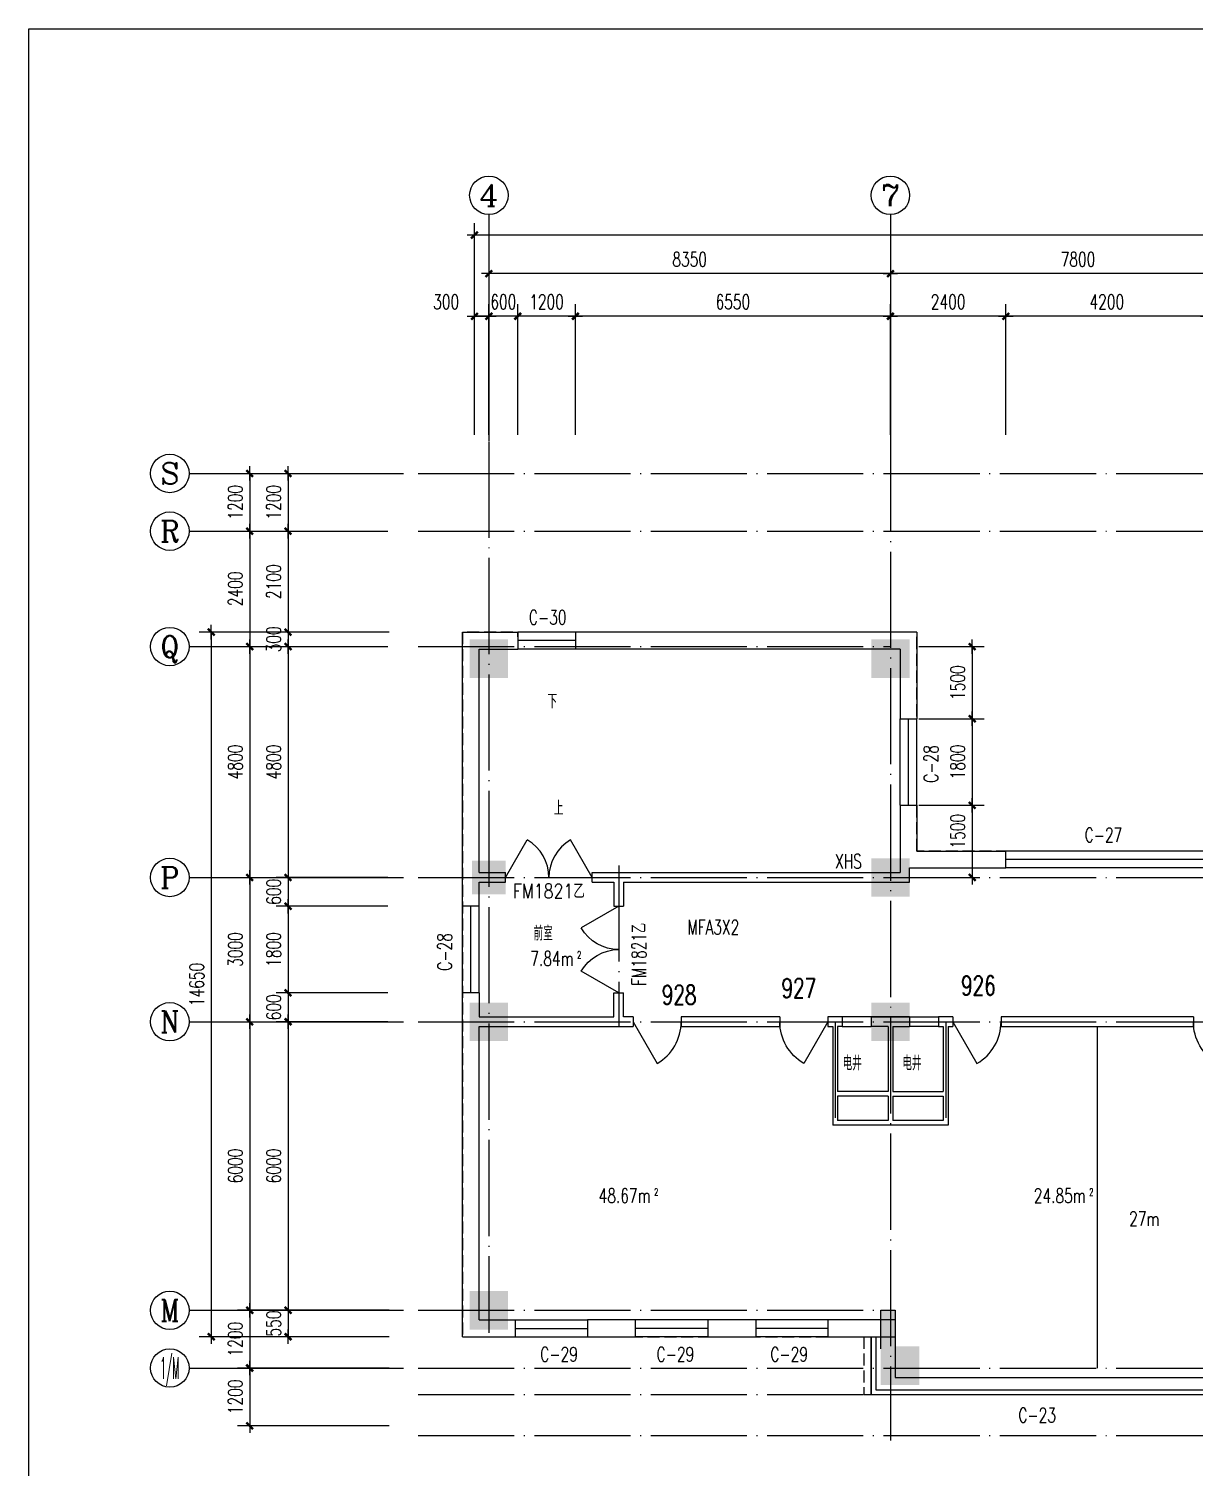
# Model space of a CAD drawing. Extents: x 816818 to 2098601, y 59070 to 390605.
# Drawn here: x 816818 to 841054, y 74339 to 104248 of the extents above; entities that cross this region are included whole.
import ezdxf
from ezdxf.enums import TextEntityAlignment as Align

# ---------------------------------------------------------------- set-up
doc = ezdxf.new("R2010")
doc.units = 0
doc.header["$LTSCALE"] = 1000
doc.header["$MEASUREMENT"] = 0
for name, pattern in [('CONTINOUS', [0]), ('DASH', [0.35, 0.25, -0.1]), ('DOTE', [2.42, 2, -0.2, 0.02, -0.2])]:
    doc.linetypes.add(name, pattern=pattern)
doc.layers.get('0').update_dxf_attribs({"linetype": 'CONTINUOUS'})
doc.layers.get('DEFPOINTS').update_dxf_attribs({"linetype": 'CONTINUOUS'})
for name, color, linetype in [('AXIS', 3, 'CONTINUOUS'), ('AXIS_TEXT', 7, 'CONTINUOUS'), ('COLUMN', 7, 'CONTINUOUS'), ('DOTE', 1, 'DOTE'), ('FILL', 21, 'CONTINUOUS'), ('MCB', 30, 'CONTINUOUS'), ('PUB_TEXT', 7, 'CONTINUOUS'), ('WALL', 255, 'CONTINUOUS'), ('WINDOW', 2, 'CONTINUOUS'), ('WINDOW_TEXT', 7, 'CONTINUOUS'), ('和面积', 6, 'DASH')]:
    doc.layers.add(name, color=color, linetype=linetype)
doc.styles.add('_HZTXT', font='romans.shx', dxfattribs={"width": 0.7, "bigfont": 'z.shx'})
doc.styles.add('COMPLEX', font='COMPLEX')
doc.styles.add('DIM_FONT', font='SIMPLEX.shx', dxfattribs={"width": 0.7})
doc.styles.add('HZ_SIMPLEX', font='SIMPLEX.shx', dxfattribs={"width": 0.8, "bigfont": 'hztxt.shx'})
doc.styles.add('SIMPLEX', font='SIMPLEX.SHX')
doc.styles.add('Z', font='romans', dxfattribs={"width": 0.8, "bigfont": 'z'})
doc.dimstyles.new('AXIS', dxfattribs={"dimtxt": 300, "dimasz": 1, "dimexe": 250, "dimexo": 300, "dimgap": 150, "dimtad": 1, "dimdec": 0, "dimzin": 0, "dimdsep": 46, "dimtxsty": 'DIM_FONT', "dimblk": '_DIMX', "dimcen": 2.5, "dimse1": 1, "dimse2": 1, "dimclrt": 7, "dimadec": 0, "dimazin": 0, "dimtfac": 1, "dimtdec": 0, "dimtix": 1, "dimtmove": 2, "dimatfit": 3, "dimldrblk": '_DIMX', "dimfxl": 1, "dimarcsym": 0})
doc.dimstyles.new('DIMA', dxfattribs={"dimtxt": 300, "dimasz": 1, "dimexe": 250, "dimexo": 300, "dimgap": 150, "dimtad": 1, "dimdec": 0, "dimzin": 0, "dimdsep": 46, "dimtxsty": 'DIM_FONT', "dimblk": '_DIMX', "dimcen": 2.5, "dimse1": 1, "dimclrt": 7, "dimadec": 0, "dimazin": 0, "dimtfac": 1, "dimtdec": 0, "dimtix": 1, "dimtmove": 2, "dimatfit": 3, "dimldrblk": '_DIMX', "dimfxl": 1, "dimarcsym": 0})
doc.dimstyles.new('DIMB', dxfattribs={"dimtxt": 300, "dimasz": 1, "dimexe": 250, "dimexo": 300, "dimgap": 150, "dimtad": 1, "dimdec": 0, "dimzin": 0, "dimdsep": 46, "dimtxsty": 'DIM_FONT', "dimblk": '_DIMX', "dimcen": 2.5, "dimse2": 1, "dimclrt": 7, "dimadec": 0, "dimazin": 0, "dimtfac": 1, "dimtdec": 0, "dimtix": 1, "dimtmove": 2, "dimatfit": 3, "dimldrblk": '_DIMX', "dimfxl": 1, "dimarcsym": 0})
doc.dimstyles.new('DIMN', dxfattribs={"dimtxt": 300, "dimasz": 1, "dimexe": 250, "dimexo": 300, "dimgap": 150, "dimtad": 1, "dimdec": 0, "dimzin": 0, "dimdsep": 46, "dimtxsty": 'DIM_FONT', "dimblk": '_DIMX', "dimcen": 2.5, "dimclrt": 7, "dimadec": 0, "dimazin": 0, "dimtfac": 1, "dimtdec": 0, "dimtix": 1, "dimtmove": 2, "dimatfit": 3, "dimldrblk": '_DIMX', "dimfxl": 1, "dimarcsym": 0})

# ---------------------------------------------------------------- blocks, each defined once
blk = doc.blocks.new('_WBLK')
for p, q in [((-0.5, 0.5), (0.5, 0.5)), ((-0.5, 0), (0.5, 0)), ((-0.5, -0.5), (0.5, -0.5))]:
    blk.add_line(p, q)
at = {"layer": 'WINDOW_TEXT', "style": 'SIMPLEX', "flags": 9}
blk.add_attdef('A', text='', height=1, dxfattribs=at).set_placement((0, 1.5), align=Align.MIDDLE)
blk = doc.blocks.new('_DBLK1')
for p, q in [((-0.5, 0), (-0.25, -0.433)), ((0.5, 0), (0.25, -0.433))]:
    blk.add_line(p, q)
for centre, start, end in [((-0.5, 0), 300, 0), ((0.5, 0), 180, 240)]:
    blk.add_arc(centre, 0.5, start, end)
at = {"layer": 'WINDOW_TEXT', "style": 'SIMPLEX', "flags": 9}
blk.add_attdef('A', text='', height=1, dxfattribs=at).set_placement((0, 1.5), align=Align.MIDDLE)
blk = doc.blocks.new('_DBLK')
blk.add_line((-0.5, 0), (0, -0.866))
blk.add_arc((-0.5, 0), 1, 300, 0)
at = {"layer": 'WINDOW_TEXT', "style": 'SIMPLEX', "flags": 9}
blk.add_attdef('A', text='', height=1, dxfattribs=at).set_placement((0, 1.5), align=Align.MIDDLE)
blk = doc.blocks.new('_AXISO')
blk.add_circle((0, 0), 0.5)
at = {"layer": 'AXIS_TEXT', "style": 'COMPLEX', "width": 1.041667}
blk.add_attdef('A', text='', height=0.56, dxfattribs=at).set_placement((-0.25, -0.28), (0.25, -0.28), align=Align.FIT)
blk = doc.blocks.new('_DIMX')
blk.add_line((-150, 0), (150, 0))
at = {"const_width": 50}
blk.add_lwpolyline([(-70, -70), (70, 70)], dxfattribs=at)
blk = doc.blocks.new('*D668')
at = {"layer": 'AXIS', "color": 0, "lineweight": -2}
blk.add_line((842535, 99156), (834737, 99156), dxfattribs=at)
at = {"layer": 'DEFPOINTS', "color": 0}
for p in [(834736, 99156), (834736, 95682), (842536, 95682)]:
    blk.add_point(p, dxfattribs=at)
at = {"layer": 'AXIS', "color": 0, "lineweight": -2, "rotation": 180}
blk.add_blockref('_DIMX', (834736, 99156), dxfattribs=at)
at = {"layer": 'AXIS', "color": 0, "lineweight": -2}
blk.add_blockref('_DIMX', (842536, 99156), dxfattribs=at)
at = {"layer": 'AXIS', "color": 7, "insert": (838636, 99456), "char_height": 300, "attachment_point": 5, "style": 'DIM_FONT'}
blk.add_mtext('7800', dxfattribs=at)
blk = doc.blocks.new('*D669')
at = {"layer": 'AXIS', "color": 0, "lineweight": -2}
blk.add_line((834735, 99156), (826387, 99156), dxfattribs=at)
at = {"layer": 'DEFPOINTS', "color": 0}
for p in [(826386, 99156), (826386, 95682), (834736, 95682)]:
    blk.add_point(p, dxfattribs=at)
at = {"layer": 'AXIS', "color": 0, "lineweight": -2, "rotation": 180}
blk.add_blockref('_DIMX', (826386, 99156), dxfattribs=at)
at = {"layer": 'AXIS', "color": 0, "lineweight": -2}
blk.add_blockref('_DIMX', (834736, 99156), dxfattribs=at)
at = {"layer": 'AXIS', "color": 7, "insert": (830561, 99456), "char_height": 300, "attachment_point": 5, "style": 'DIM_FONT'}
blk.add_mtext('8350', dxfattribs=at)
blk = doc.blocks.new('*D670')
at = {"layer": 'AXIS', "color": 0, "lineweight": -2}
for p, q in [((826086, 95982), (826086, 100206)), ((922586, 95982), (922586, 100206)), ((922585, 99956), (826087, 99956))]:
    blk.add_line(p, q, dxfattribs=at)
at = {"layer": 'DEFPOINTS', "color": 0}
for p in [(826086, 99956), (826086, 95682), (922586, 95682)]:
    blk.add_point(p, dxfattribs=at)
at = {"layer": 'AXIS', "color": 0, "lineweight": -2, "rotation": 180}
blk.add_blockref('_DIMX', (826086, 99956), dxfattribs=at)
at = {"layer": 'AXIS', "color": 0, "lineweight": -2}
blk.add_blockref('_DIMX', (922586, 99956), dxfattribs=at)
at = {"layer": 'AXIS', "color": 7, "insert": (874336, 100256), "char_height": 300, "attachment_point": 5, "style": 'DIM_FONT'}
blk.add_mtext('96500', dxfattribs=at)
blk = doc.blocks.new('*D683')
at = {"layer": 'AXIS', "color": 0, "lineweight": -2}
for p, q in [((837136, 95805), (837136, 98520)), ((841336, 95805), (841336, 98520)), ((841335, 98270), (837137, 98270))]:
    blk.add_line(p, q, dxfattribs=at)
at = {"layer": 'DEFPOINTS', "color": 0}
for p in [(837136, 98270), (837136, 95505), (841336, 95505)]:
    blk.add_point(p, dxfattribs=at)
at = {"layer": 'AXIS', "color": 0, "lineweight": -2, "rotation": 180}
blk.add_blockref('_DIMX', (837136, 98270), dxfattribs=at)
at = {"layer": 'AXIS', "color": 0, "lineweight": -2}
blk.add_blockref('_DIMX', (841336, 98270), dxfattribs=at)
at = {"layer": 'AXIS', "color": 7, "insert": (839236, 98570), "char_height": 300, "attachment_point": 5, "style": 'DIM_FONT'}
blk.add_mtext('4200', dxfattribs=at)
blk = doc.blocks.new('*D684')
at = {"layer": 'AXIS', "color": 0, "lineweight": -2}
for p, q in [((828186, 95805), (828186, 98520)), ((834736, 95805), (834736, 98520)), ((834735, 98270), (828187, 98270))]:
    blk.add_line(p, q, dxfattribs=at)
at = {"layer": 'DEFPOINTS', "color": 0}
for p in [(828186, 98270), (828186, 95505), (834736, 95505)]:
    blk.add_point(p, dxfattribs=at)
at = {"layer": 'AXIS', "color": 0, "lineweight": -2, "rotation": 180}
blk.add_blockref('_DIMX', (828186, 98270), dxfattribs=at)
at = {"layer": 'AXIS', "color": 0, "lineweight": -2}
blk.add_blockref('_DIMX', (834736, 98270), dxfattribs=at)
at = {"layer": 'AXIS', "color": 7, "insert": (831461, 98570), "char_height": 300, "attachment_point": 5, "style": 'DIM_FONT'}
blk.add_mtext('6550', dxfattribs=at)
blk = doc.blocks.new('*D685')
at = {"layer": 'AXIS', "color": 0, "lineweight": -2}
for p, q in [((826986, 95805), (826986, 98520)), ((828186, 95805), (828186, 98520)), ((828185, 98270), (826987, 98270))]:
    blk.add_line(p, q, dxfattribs=at)
at = {"layer": 'DEFPOINTS', "color": 0}
for p in [(826986, 98270), (826986, 95505), (828186, 95505)]:
    blk.add_point(p, dxfattribs=at)
at = {"layer": 'AXIS', "color": 0, "lineweight": -2, "rotation": 180}
blk.add_blockref('_DIMX', (826986, 98270), dxfattribs=at)
at = {"layer": 'AXIS', "color": 0, "lineweight": -2}
blk.add_blockref('_DIMX', (828186, 98270), dxfattribs=at)
at = {"layer": 'AXIS', "color": 7, "insert": (827586, 98570), "char_height": 300, "attachment_point": 5, "style": 'DIM_FONT'}
blk.add_mtext('1200', dxfattribs=at)
blk = doc.blocks.new('*D686')
at = {"layer": 'AXIS', "color": 0, "lineweight": -2}
for p, q in [((826086, 95805), (826086, 98520)), ((826386, 95805), (826386, 98520)), ((826085, 98270), (826084, 98270)), ((826386, 98270), (826086, 98270)), ((826387, 98270), (826388, 98270))]:
    blk.add_line(p, q, dxfattribs=at)
at = {"layer": 'DEFPOINTS', "color": 0}
for p in [(826086, 98270), (826086, 95505), (826386, 95505)]:
    blk.add_point(p, dxfattribs=at)
at = {"layer": 'AXIS', "color": 0, "lineweight": -2}
blk.add_blockref('_DIMX', (826086, 98270), dxfattribs=at)
at = {"layer": 'AXIS', "color": 0, "lineweight": -2, "rotation": 180}
blk.add_blockref('_DIMX', (826386, 98270), dxfattribs=at)
at = {"layer": 'AXIS', "color": 7, "insert": (825497, 98570), "char_height": 300, "attachment_point": 5, "style": 'DIM_FONT'}
blk.add_mtext('300', dxfattribs=at)
blk = doc.blocks.new('*D688')
at = {"layer": 'AXIS', "color": 0, "lineweight": -2}
for p, q in [((834736, 95805), (834736, 98520)), ((837136, 95805), (837136, 98520)), ((837135, 98270), (834737, 98270))]:
    blk.add_line(p, q, dxfattribs=at)
at = {"layer": 'DEFPOINTS', "color": 0}
for p in [(834736, 98270), (834736, 95505), (837136, 95505)]:
    blk.add_point(p, dxfattribs=at)
at = {"layer": 'AXIS', "color": 0, "lineweight": -2, "rotation": 180}
blk.add_blockref('_DIMX', (834736, 98270), dxfattribs=at)
at = {"layer": 'AXIS', "color": 0, "lineweight": -2}
blk.add_blockref('_DIMX', (837136, 98270), dxfattribs=at)
at = {"layer": 'AXIS', "color": 7, "insert": (835936, 98570), "char_height": 300, "attachment_point": 5, "style": 'DIM_FONT'}
blk.add_mtext('2400', dxfattribs=at)
blk = doc.blocks.new('*D712')
at = {"layer": 'AXIS', "color": 0, "lineweight": -2}
for p, q in [((826386, 95805), (826386, 98520)), ((826986, 95805), (826986, 98520)), ((826385, 98270), (826384, 98270)), ((826986, 98270), (826386, 98270)), ((826987, 98270), (826988, 98270))]:
    blk.add_line(p, q, dxfattribs=at)
at = {"layer": 'DEFPOINTS', "color": 0}
for p in [(826386, 98270), (826386, 95505), (826986, 95505)]:
    blk.add_point(p, dxfattribs=at)
at = {"layer": 'AXIS', "color": 0, "lineweight": -2}
blk.add_blockref('_DIMX', (826386, 98270), dxfattribs=at)
at = {"layer": 'AXIS', "color": 0, "lineweight": -2, "rotation": 180}
blk.add_blockref('_DIMX', (826986, 98270), dxfattribs=at)
at = {"layer": 'AXIS', "color": 7, "insert": (826686, 98570), "char_height": 300, "attachment_point": 5, "style": 'DIM_FONT'}
blk.add_mtext('600', dxfattribs=at)
blk = doc.blocks.new('*D729')
at = {"layer": 'AXIS', "color": 0, "lineweight": -2}
blk.add_line((821412, 95001), (821412, 93803), dxfattribs=at)
at = {"layer": 'DEFPOINTS', "color": 0}
for p in [(824612, 95002), (821412, 93802), (824612, 93802)]:
    blk.add_point(p, dxfattribs=at)
at = {"layer": 'AXIS', "color": 0, "lineweight": -2}
for p, rotation in [((821412, 95002), 90), ((821412, 93802), 270)]:
    blk.add_blockref('_DIMX', p, dxfattribs=dict(at, rotation=rotation))
at = {"layer": 'AXIS', "color": 7, "insert": (821112, 94402), "char_height": 300, "attachment_point": 5, "rotation": 90, "style": 'DIM_FONT'}
blk.add_mtext('1200', dxfattribs=at)
blk = doc.blocks.new('*D730')
at = {"layer": 'AXIS', "color": 0, "lineweight": -2}
blk.add_line((821412, 93801), (821412, 91403), dxfattribs=at)
at = {"layer": 'DEFPOINTS', "color": 0}
for p in [(824612, 93802), (821412, 91402), (824612, 91402)]:
    blk.add_point(p, dxfattribs=at)
at = {"layer": 'AXIS', "color": 0, "lineweight": -2}
for p, rotation in [((821412, 93802), 90), ((821412, 91402), 270)]:
    blk.add_blockref('_DIMX', p, dxfattribs=dict(at, rotation=rotation))
at = {"layer": 'AXIS', "color": 7, "insert": (821112, 92602), "char_height": 300, "attachment_point": 5, "rotation": 90, "style": 'DIM_FONT'}
blk.add_mtext('2400', dxfattribs=at)
blk = doc.blocks.new('*D731')
at = {"layer": 'AXIS', "color": 0, "lineweight": -2}
blk.add_line((821412, 91401), (821412, 86603), dxfattribs=at)
at = {"layer": 'DEFPOINTS', "color": 0}
for p in [(824612, 91402), (821412, 86602), (824612, 86602)]:
    blk.add_point(p, dxfattribs=at)
at = {"layer": 'AXIS', "color": 0, "lineweight": -2}
for p, rotation in [((821412, 91402), 90), ((821412, 86602), 270)]:
    blk.add_blockref('_DIMX', p, dxfattribs=dict(at, rotation=rotation))
at = {"layer": 'AXIS', "color": 7, "insert": (821112, 89002), "char_height": 300, "attachment_point": 5, "rotation": 90, "style": 'DIM_FONT'}
blk.add_mtext('4800', dxfattribs=at)
blk = doc.blocks.new('*D732')
at = {"layer": 'AXIS', "color": 0, "lineweight": -2}
blk.add_line((821412, 86601), (821412, 83603), dxfattribs=at)
at = {"layer": 'DEFPOINTS', "color": 0}
for p in [(824612, 86602), (821412, 83602), (824612, 83602)]:
    blk.add_point(p, dxfattribs=at)
at = {"layer": 'AXIS', "color": 0, "lineweight": -2}
for p, rotation in [((821412, 86602), 90), ((821412, 83602), 270)]:
    blk.add_blockref('_DIMX', p, dxfattribs=dict(at, rotation=rotation))
at = {"layer": 'AXIS', "color": 7, "insert": (821112, 85102), "char_height": 300, "attachment_point": 5, "rotation": 90, "style": 'DIM_FONT'}
blk.add_mtext('3000', dxfattribs=at)
blk = doc.blocks.new('*D733')
at = {"layer": 'AXIS', "color": 0, "lineweight": -2}
blk.add_line((821412, 83601), (821412, 77603), dxfattribs=at)
at = {"layer": 'DEFPOINTS', "color": 0}
for p in [(824612, 83602), (821412, 77602), (824612, 77602)]:
    blk.add_point(p, dxfattribs=at)
at = {"layer": 'AXIS', "color": 0, "lineweight": -2}
for p, rotation in [((821412, 83602), 90), ((821412, 77602), 270)]:
    blk.add_blockref('_DIMX', p, dxfattribs=dict(at, rotation=rotation))
at = {"layer": 'AXIS', "color": 7, "insert": (821112, 80602), "char_height": 300, "attachment_point": 5, "rotation": 90, "style": 'DIM_FONT'}
blk.add_mtext('6000', dxfattribs=at)
blk = doc.blocks.new('*D734')
at = {"layer": 'AXIS', "color": 0, "lineweight": -2}
for p, q in [((824312, 91702), (820362, 91702)), ((820612, 91701), (820612, 77053)), ((824312, 77052), (820362, 77052))]:
    blk.add_line(p, q, dxfattribs=at)
at = {"layer": 'DEFPOINTS', "color": 0}
for p in [(824612, 91702), (820612, 77052), (824612, 77052)]:
    blk.add_point(p, dxfattribs=at)
at = {"layer": 'AXIS', "color": 0, "lineweight": -2}
for p, rotation in [((820612, 91702), 90), ((820612, 77052), 270)]:
    blk.add_blockref('_DIMX', p, dxfattribs=dict(at, rotation=rotation))
at = {"layer": 'AXIS', "color": 7, "insert": (820312, 84377), "char_height": 300, "attachment_point": 5, "rotation": 90, "style": 'DIM_FONT'}
blk.add_mtext('14650', dxfattribs=at)
blk = doc.blocks.new('*D735')
at = {"layer": 'AXIS', "color": 0, "lineweight": -2}
blk.add_line((822210, 91401), (822210, 86603), dxfattribs=at)
at = {"layer": 'DEFPOINTS', "color": 0}
for p in [(824587, 91402), (822210, 86602), (824587, 86602)]:
    blk.add_point(p, dxfattribs=at)
at = {"layer": 'AXIS', "color": 0, "lineweight": -2}
for p, rotation in [((822210, 91402), 90), ((822210, 86602), 270)]:
    blk.add_blockref('_DIMX', p, dxfattribs=dict(at, rotation=rotation))
at = {"layer": 'AXIS', "color": 7, "insert": (821910, 89002), "char_height": 300, "attachment_point": 5, "rotation": 90, "style": 'DIM_FONT'}
blk.add_mtext('4800', dxfattribs=at)
blk = doc.blocks.new('*D736')
at = {"layer": 'AXIS', "color": 0, "lineweight": -2}
for p, q in [((824287, 86602), (821960, 86602)), ((822210, 86603), (822210, 86604)), ((822210, 86602), (822210, 86002)), ((824287, 86002), (821960, 86002)), ((822210, 86001), (822210, 86000))]:
    blk.add_line(p, q, dxfattribs=at)
at = {"layer": 'DEFPOINTS', "color": 0}
for p in [(824587, 86602), (822210, 86002), (824587, 86002)]:
    blk.add_point(p, dxfattribs=at)
at = {"layer": 'AXIS', "color": 0, "lineweight": -2}
for p, rotation in [((822210, 86602), 270), ((822210, 86002), 90)]:
    blk.add_blockref('_DIMX', p, dxfattribs=dict(at, rotation=rotation))
at = {"layer": 'AXIS', "color": 7, "insert": (821910, 86302), "char_height": 300, "attachment_point": 5, "rotation": 90, "style": 'DIM_FONT'}
blk.add_mtext('600', dxfattribs=at)
blk = doc.blocks.new('*D737')
at = {"layer": 'AXIS', "color": 0, "lineweight": -2}
for p, q in [((824287, 86002), (821960, 86002)), ((822210, 86001), (822210, 84203)), ((824287, 84202), (821960, 84202))]:
    blk.add_line(p, q, dxfattribs=at)
at = {"layer": 'DEFPOINTS', "color": 0}
for p in [(824587, 86002), (822210, 84202), (824587, 84202)]:
    blk.add_point(p, dxfattribs=at)
at = {"layer": 'AXIS', "color": 0, "lineweight": -2}
for p, rotation in [((822210, 86002), 90), ((822210, 84202), 270)]:
    blk.add_blockref('_DIMX', p, dxfattribs=dict(at, rotation=rotation))
at = {"layer": 'AXIS', "color": 7, "insert": (821910, 85102), "char_height": 300, "attachment_point": 5, "rotation": 90, "style": 'DIM_FONT'}
blk.add_mtext('1800', dxfattribs=at)
blk = doc.blocks.new('*D738')
at = {"layer": 'AXIS', "color": 0, "lineweight": -2}
blk.add_line((822210, 95001), (822210, 93803), dxfattribs=at)
at = {"layer": 'DEFPOINTS', "color": 0}
for p in [(824410, 95002), (822210, 93802), (824410, 93802)]:
    blk.add_point(p, dxfattribs=at)
at = {"layer": 'AXIS', "color": 0, "lineweight": -2}
for p, rotation in [((822210, 95002), 90), ((822210, 93802), 270)]:
    blk.add_blockref('_DIMX', p, dxfattribs=dict(at, rotation=rotation))
at = {"layer": 'AXIS', "color": 7, "insert": (821910, 94402), "char_height": 300, "attachment_point": 5, "rotation": 90, "style": 'DIM_FONT'}
blk.add_mtext('1200', dxfattribs=at)
blk = doc.blocks.new('*D739')
at = {"layer": 'AXIS', "color": 0, "lineweight": -2}
for p, q in [((822210, 93801), (822210, 91703)), ((824110, 91702), (821960, 91702))]:
    blk.add_line(p, q, dxfattribs=at)
at = {"layer": 'DEFPOINTS', "color": 0}
for p in [(824410, 93802), (822210, 91702), (824410, 91702)]:
    blk.add_point(p, dxfattribs=at)
at = {"layer": 'AXIS', "color": 0, "lineweight": -2}
for p, rotation in [((822210, 93802), 90), ((822210, 91702), 270)]:
    blk.add_blockref('_DIMX', p, dxfattribs=dict(at, rotation=rotation))
at = {"layer": 'AXIS', "color": 7, "insert": (821910, 92752), "char_height": 300, "attachment_point": 5, "rotation": 90, "style": 'DIM_FONT'}
blk.add_mtext('2100', dxfattribs=at)
blk = doc.blocks.new('*D740')
at = {"layer": 'AXIS', "color": 0, "lineweight": -2}
for p, q in [((822210, 83601), (822210, 77603)), ((824287, 77602), (821960, 77602))]:
    blk.add_line(p, q, dxfattribs=at)
at = {"layer": 'DEFPOINTS', "color": 0}
for p in [(824587, 83602), (822210, 77602), (824587, 77602)]:
    blk.add_point(p, dxfattribs=at)
at = {"layer": 'AXIS', "color": 0, "lineweight": -2}
for p, rotation in [((822210, 83602), 90), ((822210, 77602), 270)]:
    blk.add_blockref('_DIMX', p, dxfattribs=dict(at, rotation=rotation))
at = {"layer": 'AXIS', "color": 7, "insert": (821910, 80602), "char_height": 300, "attachment_point": 5, "rotation": 90, "style": 'DIM_FONT'}
blk.add_mtext('6000', dxfattribs=at)
blk = doc.blocks.new('*D741')
at = {"layer": 'AXIS', "color": 0, "lineweight": -2}
for p, q in [((824287, 77602), (821960, 77602)), ((822210, 77603), (822210, 77604)), ((822210, 77602), (822210, 77052)), ((824287, 77052), (821960, 77052)), ((822210, 77051), (822210, 77050))]:
    blk.add_line(p, q, dxfattribs=at)
at = {"layer": 'DEFPOINTS', "color": 0}
for p in [(824587, 77602), (822210, 77052), (824587, 77052)]:
    blk.add_point(p, dxfattribs=at)
at = {"layer": 'AXIS', "color": 0, "lineweight": -2}
for p, rotation in [((822210, 77602), 270), ((822210, 77052), 90)]:
    blk.add_blockref('_DIMX', p, dxfattribs=dict(at, rotation=rotation))
at = {"layer": 'AXIS', "color": 7, "insert": (821910, 77327), "char_height": 300, "attachment_point": 5, "rotation": 90, "style": 'DIM_FONT'}
blk.add_mtext('550', dxfattribs=at)
blk = doc.blocks.new('*D742')
at = {"layer": 'AXIS', "color": 0, "lineweight": -2}
for p, q in [((824287, 84202), (821960, 84202)), ((822210, 84203), (822210, 84204)), ((822210, 84202), (822210, 83602)), ((824287, 83602), (821960, 83602)), ((822210, 83601), (822210, 83600))]:
    blk.add_line(p, q, dxfattribs=at)
at = {"layer": 'DEFPOINTS', "color": 0}
for p in [(824587, 84202), (822210, 83602), (824587, 83602)]:
    blk.add_point(p, dxfattribs=at)
at = {"layer": 'AXIS', "color": 0, "lineweight": -2}
for p, rotation in [((822210, 84202), 270), ((822210, 83602), 90)]:
    blk.add_blockref('_DIMX', p, dxfattribs=dict(at, rotation=rotation))
at = {"layer": 'AXIS', "color": 7, "insert": (821910, 83902), "char_height": 300, "attachment_point": 5, "rotation": 90, "style": 'DIM_FONT'}
blk.add_mtext('600', dxfattribs=at)
blk = doc.blocks.new('*D743')
at = {"layer": 'AXIS', "color": 0, "lineweight": -2}
for p, q in [((824110, 91702), (821960, 91702)), ((822210, 91703), (822210, 91704)), ((822210, 91702), (822210, 91402)), ((822210, 91401), (822210, 91400))]:
    blk.add_line(p, q, dxfattribs=at)
at = {"layer": 'DEFPOINTS', "color": 0}
for p in [(824410, 91702), (822210, 91402), (824410, 91402)]:
    blk.add_point(p, dxfattribs=at)
at = {"layer": 'AXIS', "color": 0, "lineweight": -2}
for p, rotation in [((822210, 91702), 270), ((822210, 91402), 90)]:
    blk.add_blockref('_DIMX', p, dxfattribs=dict(at, rotation=rotation))
at = {"layer": 'AXIS', "color": 7, "insert": (821910, 91552), "char_height": 300, "attachment_point": 5, "rotation": 90, "style": 'DIM_FONT'}
blk.add_mtext('300', dxfattribs=at)
blk = doc.blocks.new('*D744')
at = {"layer": 'AXIS', "color": 0, "lineweight": -2}
for p, q in [((824312, 77602), (821162, 77602)), ((821412, 77601), (821412, 76403)), ((824312, 76402), (821162, 76402))]:
    blk.add_line(p, q, dxfattribs=at)
at = {"layer": 'DEFPOINTS', "color": 0}
for p in [(824612, 77602), (821412, 76402), (824612, 76402)]:
    blk.add_point(p, dxfattribs=at)
at = {"layer": 'AXIS', "color": 0, "lineweight": -2}
for p, rotation in [((821412, 77602), 90), ((821412, 76402), 270)]:
    blk.add_blockref('_DIMX', p, dxfattribs=dict(at, rotation=rotation))
at = {"layer": 'AXIS', "color": 7, "insert": (821112, 77002), "char_height": 300, "attachment_point": 5, "rotation": 90, "style": 'DIM_FONT'}
blk.add_mtext('1200', dxfattribs=at)
blk = doc.blocks.new('*D745')
at = {"layer": 'AXIS', "color": 0, "lineweight": -2}
for p, q in [((824312, 76402), (821162, 76402)), ((821412, 76401), (821412, 75203)), ((824312, 75202), (821162, 75202))]:
    blk.add_line(p, q, dxfattribs=at)
at = {"layer": 'DEFPOINTS', "color": 0}
for p in [(824612, 76402), (821412, 75202), (824612, 75202)]:
    blk.add_point(p, dxfattribs=at)
at = {"layer": 'AXIS', "color": 0, "lineweight": -2}
for p, rotation in [((821412, 76402), 90), ((821412, 75202), 270)]:
    blk.add_blockref('_DIMX', p, dxfattribs=dict(at, rotation=rotation))
at = {"layer": 'AXIS', "color": 7, "insert": (821112, 75802), "char_height": 300, "attachment_point": 5, "rotation": 90, "style": 'DIM_FONT'}
blk.add_mtext('1200', dxfattribs=at)
blk = doc.blocks.new('_FZH')
blk.add_solid([(-0.5, -0.5), (0.5, -0.5), (-0.5, 0.5), (0.5, 0.5)])
blk = doc.blocks.new('*D993')
at = {"layer": 'AXIS', "color": 0, "lineweight": -2}
for p, q in [((835328, 91402), (836687, 91402)), ((836437, 91401), (836437, 89903)), ((835328, 89902), (836687, 89902))]:
    blk.add_line(p, q, dxfattribs=at)
at = {"layer": 'DEFPOINTS', "color": 0}
for p in [(835028, 91402), (835028, 89902), (836437, 89902)]:
    blk.add_point(p, dxfattribs=at)
at = {"layer": 'AXIS', "color": 0, "lineweight": -2}
for p, rotation in [((836437, 91402), 90), ((836437, 89902), 270)]:
    blk.add_blockref('_DIMX', p, dxfattribs=dict(at, rotation=rotation))
at = {"layer": 'AXIS', "color": 7, "insert": (836137, 90652), "char_height": 300, "attachment_point": 5, "rotation": 90, "style": 'DIM_FONT'}
blk.add_mtext('1500', dxfattribs=at)
blk = doc.blocks.new('*D994')
at = {"layer": 'AXIS', "color": 0, "lineweight": -2}
for p, q in [((835328, 89902), (836687, 89902)), ((836437, 89901), (836437, 88103)), ((835328, 88102), (836687, 88102))]:
    blk.add_line(p, q, dxfattribs=at)
at = {"layer": 'DEFPOINTS', "color": 0}
for p in [(835028, 89902), (835028, 88102), (836437, 88102)]:
    blk.add_point(p, dxfattribs=at)
at = {"layer": 'AXIS', "color": 0, "lineweight": -2}
for p, rotation in [((836437, 89902), 90), ((836437, 88102), 270)]:
    blk.add_blockref('_DIMX', p, dxfattribs=dict(at, rotation=rotation))
at = {"layer": 'AXIS', "color": 7, "insert": (836137, 89002), "char_height": 300, "attachment_point": 5, "rotation": 90, "style": 'DIM_FONT'}
blk.add_mtext('1800', dxfattribs=at)
blk = doc.blocks.new('*D995')
at = {"layer": 'AXIS', "color": 0, "lineweight": -2}
for p, q in [((835328, 88102), (836687, 88102)), ((836437, 88101), (836437, 86603))]:
    blk.add_line(p, q, dxfattribs=at)
at = {"layer": 'DEFPOINTS', "color": 0}
for p in [(835028, 88102), (835028, 86602), (836437, 86602)]:
    blk.add_point(p, dxfattribs=at)
at = {"layer": 'AXIS', "color": 0, "lineweight": -2}
for p, rotation in [((836437, 88102), 90), ((836437, 86602), 270)]:
    blk.add_blockref('_DIMX', p, dxfattribs=dict(at, rotation=rotation))
at = {"layer": 'AXIS', "color": 7, "insert": (836137, 87562), "char_height": 300, "attachment_point": 5, "rotation": 90, "style": 'DIM_FONT'}
blk.add_mtext('1500', dxfattribs=at)

msp = doc.modelspace()

# ---------------------------------------------------------------- linework, layer by layer
at = {"layer": 'AXIS'}
for p, q in [((826385.9, 100385.3), (826385.9, 95681.8)), ((826386.2, 100385.3), (826386.2, 95681.8)), ((834736.2, 100385.3), (834736.2, 95681.8)), ((820151.5, 95001.7), (824612.4, 95001.7)), ((820151.5, 93801.7), (824286.5, 93801.7)), ((820151.5, 91401.7), (824286.5, 91401.7)), ((820151.5, 86601.7), (824612.4, 86601.7)), ((820151.5, 83601.7), (824612.4, 83601.7)), ((820151.5, 77601.7), (824612.4, 77601.7)), ((820151.5, 76401.7), (824612.4, 76401.7))]:
    msp.add_line(p, q, dxfattribs=at)
at = {"layer": 'DOTE'}
for p, q in [((834736.1, 98214.9), (834736.1, 74897.2)), ((826385.3, 95664.9), (826385.3, 77134.8)), ((824912.9, 95001.7), (925532.9, 95001.7)), ((824912.9, 93801.7), (874336.1, 93801.7)), ((824912.9, 91401.7), (834736.1, 91401.7)), ((829086.1, 86851.7), (829086.1, 83501.7)), ((824912.9, 86601.7), (874336.1, 86601.7)), ((824912.9, 83601.7), (874336.1, 83601.7)), ((833586.1, 83601.7), (833586.1, 81501.7)), ((835886.1, 83601.7), (835886.1, 81501.7)), ((824912.9, 77601.7), (834736.1, 77601.7)), ((824912.9, 76401.7), (874849.3, 76401.7)), ((824912.9, 75851.7), (874849.3, 75851.7)), ((824912.9, 75001.7), (850936.2, 75001.7))]:
    msp.add_line(p, q, dxfattribs=at)
at = {"layer": 'FILL'}
msp.add_solid([(834536.1, 76801.7), (834836.1, 76801.7), (834535.9, 77601.7), (834835.9, 77601.7)], dxfattribs=at)
at = {"layer": 'MCB'}
msp.add_line((839036.1, 83501.7), (839036.1, 76401.7), dxfattribs=at)
msp.add_lwpolyline([(816818, 104247.6), (933587.8, 104247.6), (933587.8, 59069.6), (816818, 59069.6)], close=True, dxfattribs=at)
at = {"layer": 'WALL'}
for p, q in [((825836.1, 86001.7), (825836.1, 91701.7)), ((825836.1, 91701.7), (826986.4, 91701.7)), ((826985.9, 91601.7), (826985.9, 91701.7)), ((826986.4, 91701.7), (826986.4, 91351.7)), ((828186.4, 91701.7), (828186.4, 91351.7)), ((835286.1, 91701.7), (828186.4, 91701.7)), ((835286.1, 91701.7), (835286.1, 89901.7)), ((826186.1, 86701.7), (826186.1, 91351.7)), ((826186.1, 91351.7), (826986.4, 91351.7)), ((834936.1, 91351.7), (828186.4, 91351.7)), ((834936.1, 91351.7), (834936.1, 89901.7)), ((834936.1, 89901.7), (835286.1, 89901.7)), ((834936.1, 88101.7), (834936.1, 86701.7)), ((834936.1, 88101.7), (835286.1, 88101.7)), ((835286.1, 88101.7), (835286.1, 87151.7)), ((835286.1, 87151.7), (837136.2, 87151.7)), ((837136.2, 86801.7), (837136.2, 87151.7)), ((835136.1, 86801.7), (837136.2, 86801.7)), ((835136.1, 86501.7), (835136.1, 86801.7)), ((826186.1, 86701.7), (826735.1, 86701.7)), ((826186.1, 86001.7), (826186.1, 86501.7)), ((826186.1, 86501.7), (826735.1, 86501.7)), ((826735.1, 86501.7), (826735.1, 86701.7)), ((828535.1, 86701.7), (834936.1, 86701.7)), ((828535.1, 86501.7), (828535.1, 86701.7)), ((828535.1, 86501.7), (828986.1, 86501.7)), ((828986.1, 86501.7), (828986.1, 86001.7)), ((829186.1, 86501.7), (835136.1, 86501.7)), ((829186.1, 86501.7), (829186.1, 86001.7)), ((826186.1, 86001.7), (825836.1, 86001.7)), ((828986.1, 86001.7), (829186.1, 86001.7)), ((826186.1, 84201.7), (825836.1, 84201.7)), ((825836.1, 77051.7), (825836.1, 84201.7)), ((826186.1, 84201.7), (826186.1, 83701.7)), ((828986.1, 84201.7), (829186.1, 84201.7)), ((828986.1, 83701.7), (828986.1, 84201.7)), ((829186.1, 83701.7), (829186.1, 84201.7)), ((826186.1, 83701.7), (828986.1, 83701.7)), ((826186.1, 77401.7), (826186.1, 83501.7)), ((826186.1, 83501.7), (829386.1, 83501.7)), ((829386.1, 83701.7), (829186.1, 83701.7)), ((829386.1, 83701.7), (829386.1, 83501.7)), ((832436.1, 83701.7), (830386.1, 83701.7)), ((830386.1, 83701.7), (830386.1, 83501.7)), ((830386.1, 83501.7), (832436.1, 83501.7)), ((832436.1, 83701.7), (832436.1, 83501.7)), ((833436.1, 83701.7), (833436.1, 83501.7)), ((833736.1, 83701.7), (833436.1, 83701.7)), ((833436.1, 83501.7), (833536.1, 83501.7)), ((833736.1, 83501.7), (833636.1, 83501.7)), ((834336.1, 83701.7), (835136.1, 83701.7)), ((835136.1, 83701.7), (834336.1, 83701.7)), ((834686.1, 83501.7), (834336.1, 83501.7)), ((834686.1, 83501.7), (834686.1, 82151.7)), ((834786.1, 83501.7), (835136.1, 83501.7)), ((834786.1, 83501.7), (834786.1, 82151.7)), ((836036.1, 83701.7), (835736.1, 83701.7)), ((835736.1, 83501.7), (835836.1, 83501.7)), ((835936.1, 83501.7), (836036.1, 83501.7)), ((836036.1, 83701.7), (836036.1, 83501.7)), ((841036.1, 83701.7), (837036.1, 83701.7)), ((837036.1, 83701.7), (837036.1, 83501.7)), ((837036.1, 83501.7), (841036.1, 83501.7)), ((841036.1, 83701.7), (841036.1, 83501.7)), ((834686.1, 82151.7), (833636.1, 82151.7)), ((834686.1, 82051.7), (833636.1, 82051.7)), ((834686.1, 82051.7), (834686.1, 81551.7)), ((834786.1, 82151.7), (835836.1, 82151.7)), ((834786.1, 82051.7), (835836.1, 82051.7)), ((834786.1, 82051.7), (834786.1, 81551.7)), ((835936.1, 81451.7), (833536.1, 81451.7)), ((834686.1, 81551.7), (833636.1, 81551.7)), ((835836.1, 81551.7), (834786.1, 81551.7)), ((834536.1, 76801.7), (834535.9, 77601.7)), ((834535.9, 77601.7), (834835.9, 77601.7)), ((834835.9, 77601.7), (834835.9, 76801.7)), ((826186.1, 77401.7), (826936.1, 77401.7)), ((826936.1, 77401.7), (826936.1, 77051.7)), ((828436.1, 77401.7), (828436.1, 77051.7)), ((829436.1, 77401.7), (828436.1, 77401.7)), ((829436.1, 77051.7), (829436.1, 77401.7)), ((830936.1, 77401.7), (830936.1, 77051.7)), ((831936.1, 77401.7), (830936.1, 77401.7)), ((831936.1, 77401.7), (831936.1, 77051.7)), ((833436.1, 77401.7), (833436.1, 77051.7)), ((834836.1, 77401.7), (833436.1, 77401.7)), ((825836.1, 77051.7), (826936.1, 77051.7)), ((828436.1, 77051.7), (829436.1, 77051.7)), ((830936.1, 77051.7), (831936.1, 77051.7)), ((833436.1, 77051.7), (834836.1, 77051.7))]:
    msp.add_line(p, q, dxfattribs=at)
at = {"layer": 'WALL', "linetype": 'CONTINOUS'}
for p, q in [((833536.1, 83501.7), (833536.1, 81451.7)), ((833636.1, 83501.7), (833636.1, 82151.7)), ((833736.1, 83701.7), (833736.1, 83501.7)), ((834336.1, 83701.7), (834336.1, 83501.7)), ((835136.1, 83701.7), (835136.1, 83501.7)), ((835736.1, 83701.7), (835736.1, 83501.7)), ((835836.1, 83501.7), (835836.1, 82151.7)), ((835936.1, 83501.7), (835936.1, 81451.7)), ((833636.1, 82051.7), (833636.1, 81551.7)), ((835836.1, 82051.7), (835836.1, 81551.7))]:
    msp.add_line(p, q, dxfattribs=at)
at = {"layer": 'WINDOW', "linetype": 'CONTINOUS'}
for p, q in [((834336.1, 83701.7), (833736.1, 83701.7)), ((833736.1, 83501.7), (834336.1, 83501.7)), ((835136.1, 83701.7), (835736.1, 83701.7)), ((835736.1, 83501.7), (835136.1, 83501.7))]:
    msp.add_line(p, q, dxfattribs=at)
at = {"layer": 'WINDOW'}
for p, q in [((834836.1, 77401.7), (834836.1, 76201.7)), ((834335.9, 77051.7), (834335.9, 75851.7)), ((834335.9, 75851.7), (834335.9, 77051.7)), ((834435.9, 77051.7), (834435.9, 75951.7)), ((834836.1, 76201.7), (841936.2, 76201.7)), ((834335.9, 75851.7), (841936.1, 75851.7)), ((834435.9, 75951.7), (841936.1, 75951.7))]:
    msp.add_line(p, q, dxfattribs=at)
at = {"layer": '和面积'}
msp.add_lwpolyline([(894036.1, 94101.7), (854636.1, 94101.7), (854636.1, 95301.7), (849785.9, 95301.7), (849785.9, 87151.7), (835286.1, 87151.7), (835286.1, 91701.7), (825836.1, 91701.7), (825836.1, 77051.7), (834186.1, 77051.7), (834186.1, 75851.7), (841936.1, 75851.7), (841935.9, 74601.7), (845536.1, 74601.7), (845536.1, 74351.7), (847336.1, 74351.7), (847336.1, 74601.7), (850936.2, 74601.7), (850936.1, 75851.7), (871036.1, 75851.7), (871036.1, 74451.7), (877636.1, 74451.7), (877636.1, 75851.7), (897736.1, 75851.7)], dxfattribs=at)

# ---------------------------------------------------------------- block references
at = {"layer": 'AXIS'}
ref = msp.add_blockref('_AXISO', (826385.9, 100785.3), dxfattribs=dict(at, xscale=800, yscale=800, zscale=800))
ref.add_attrib('A', '4', dxfattribs={"layer": 'AXIS_TEXT', "height": 448, "style": 'COMPLEX', "width": 1.171875}).set_placement((826185.9, 100561.3), (826585.9, 100561.3), align=Align.FIT)
ref = msp.add_blockref('_AXISO', (834736.2, 100785.3), dxfattribs=dict(at, xscale=800, yscale=800, zscale=800))
ref.add_attrib('A', '7', dxfattribs={"layer": 'AXIS_TEXT', "height": 448, "style": 'COMPLEX', "width": 1.339286}).set_placement((834536.2, 100561.3), (834936.2, 100561.3), align=Align.FIT)
ref = msp.add_blockref('_AXISO', (819751.5, 95001.7), dxfattribs=dict(at, xscale=800, yscale=800, zscale=800))
ref.add_attrib('A', 'S', dxfattribs={"layer": 'AXIS_TEXT', "height": 448, "style": 'COMPLEX', "width": 1.339286}).set_placement((819551.5, 94777.7), (819951.5, 94777.7), align=Align.FIT)
at = {"layer": 'AXIS', "xscale": 800, "yscale": 800, "zscale": 800}
msp.add_blockref('_AXISO', (819751.5, 93801.7), dxfattribs=at).add_auto_attribs({'A': 'R'})
at = {"layer": 'AXIS'}
ref = msp.add_blockref('_AXISO', (819751.5, 91401.7), dxfattribs=dict(at, xscale=800, yscale=800, zscale=800))
ref.add_attrib('A', 'Q', dxfattribs={"layer": 'AXIS_TEXT', "height": 448, "style": 'COMPLEX', "width": 1.171875}).set_placement((819551.5, 91177.7), (819951.5, 91177.7), align=Align.FIT)
ref = msp.add_blockref('_AXISO', (819751.5, 86601.7), dxfattribs=dict(at, xscale=800, yscale=800, zscale=800))
ref.add_attrib('A', 'P', dxfattribs={"layer": 'AXIS_TEXT', "height": 448, "style": 'COMPLEX', "width": 1.102941}).set_placement((819551.5, 86377.7), (819951.5, 86377.7), align=Align.FIT)
ref = msp.add_blockref('_AXISO', (819751.5, 83601.7), dxfattribs=dict(at, xscale=800, yscale=800, zscale=800))
ref.add_attrib('A', 'N', dxfattribs={"layer": 'AXIS_TEXT', "height": 448, "style": 'COMPLEX', "width": 0.986842}).set_placement((819551.5, 83377.7), (819951.5, 83377.7), align=Align.FIT)
ref = msp.add_blockref('_AXISO', (819751.5, 77601.7), dxfattribs=dict(at, xscale=800, yscale=800, zscale=800))
ref.add_attrib('A', 'M', dxfattribs={"layer": 'AXIS_TEXT', "height": 448, "style": 'COMPLEX', "width": 0.892857}).set_placement((819551.5, 77377.7), (819951.5, 77377.7), align=Align.FIT)
ref = msp.add_blockref('_AXISO', (819751.5, 76401.7), dxfattribs=dict(at, xscale=800, yscale=800, zscale=800))
ref.add_attrib('A', '1/M', dxfattribs={"layer": 'AXIS_TEXT', "height": 448, "style": 'COMPLEX', "width": 0.323276}).set_placement((819551.5, 76177.7), (819951.5, 76177.7), align=Align.FIT)
at = {"layer": 'COLUMN'}
for p, xscale, yscale, zscale in [((826386.1, 91151.7), 800, 800, 600), ((834736.1, 91151.7), 800, 800, 600), ((826386.1, 86601.7), 700, 700, 600), ((834736.1, 86601.7), 800, 800, 800), ((826386.1, 83601.7), 800, 800, 600), ((834736.1, 83601.7), 800, 800, 600), ((826386.1, 77601.7), 800, 800, 600), ((834936.1, 76451.7), 800, 800, 600)]:
    msp.add_blockref('_FZH', p, dxfattribs=dict(at, xscale=xscale, yscale=yscale, zscale=zscale))
at = {"layer": 'WINDOW'}
for name, p, xscale, yscale, zscale in [('_WBLK', (827586.4, 91526.7), -1200, 350, 1200), ('_DBLK', (829886.1, 83601.7), 1000, 1000, 1000), ('_DBLK', (832936.1, 83601.7), -1000, 1000, 1000), ('_DBLK', (836536.1, 83601.7), 1000, 1000, 1000), ('_DBLK', (841536.1, 83601.7), -1000, 1000, 1000), ('_WBLK', (827686.1, 77226.7), 1500, 349.9999999997744, 1500)]:
    msp.add_blockref(name, p, dxfattribs=dict(at, xscale=xscale, yscale=yscale, zscale=zscale))
for p, xscale, yscale, zscale, rotation in [((835111.1, 89001.7), 1800, 350, 1800, 90), ((839236.2, 86976.7), 4200, 350, 4200, 180), ((826011.1, 85101.7), 1800, 350, 1800, 90), ((830186.1, 77226.7), 1500, 349.9999999997672, 1500, 180), ((832686.1, 77226.7), 1500, 349.9999999997672, 1500, 180)]:
    msp.add_blockref('_WBLK', p, dxfattribs=dict(at, xscale=xscale, yscale=yscale, zscale=zscale, rotation=rotation))
ref = msp.add_blockref('_DBLK1', (827635.1, 86601.7), dxfattribs=dict(at, xscale=1800, yscale=1800, zscale=1800, rotation=180))
ref.add_attrib('A', 'FM1821乙', dxfattribs={"layer": 'WINDOW_TEXT', "height": 300, "style": 'HZ_SIMPLEX', "width": 0.8, "flags": 8}).set_placement((827635.1, 86320.4), align=Align.MIDDLE)
ref = msp.add_blockref('_DBLK1', (829086.1, 85101.7), dxfattribs=dict(at, xscale=1800, yscale=-1800, zscale=1800, rotation=90))
ref.add_attrib('A', 'FM1821乙', dxfattribs={"layer": 'WINDOW_TEXT', "height": 300, "rotation": 90, "style": 'HZ_SIMPLEX', "width": 0.7, "flags": 8}).set_placement((829505.4, 85003.2), align=Align.MIDDLE)

# ---------------------------------------------------------------- texts
at = {"layer": 'MCB', "style": 'Z', "width": 0.7}
for s, p in [('C-30', (827217.7, 91859.6)), ('C-27', (838775, 87333.7)), ('C-29', (827453.6, 76538.2)), ('C-29', (829873.9, 76538.2)), ('C-29', (832239.3, 76538.2)), ('C-23', (837396.5, 75271.3))]:
    msp.add_text(s, height=300, dxfattribs=at).set_placement(p)
for p in [(835732.3, 88571.1), (825617.4, 84661.5)]:
    msp.add_text('C-28', height=300, rotation=90, dxfattribs=at).set_placement(p)
at = {"layer": 'MCB', "attachment_point": 1, "style": 'DIM_FONT'}
for s, insert, char_height, width in [('{\\C0;928}', (829982.5, 84362.6), 400, 1469.116), ('{\\C0;927}', (832471.3, 84500.8), 400, 1469.116), ('{\\C0;926}', (836204.6, 84556), 400, 1469.116), ('27m', (839700.1, 79655.3), 300, 1891.371)]:
    msp.add_mtext(s, dxfattribs=dict(at, insert=insert, char_height=char_height, width=width))
at = {"layer": 'PUB_TEXT', "width": 0.7}
for s, height, style, p in [('下', 300, '_HZTXT', (827605.5, 90114.6)), ('上', 300, '_HZTXT', (827740.3, 87893.5)), ('XHS', 300, '_HZTXT', (833583.5, 86789.3)), ('前室', 300, '_HZTXT', (827315.9, 85289.5)), ('MFA3X2', 300, '_HZTXT', (830512.8, 85417.4)), (' 2', 150, 'DIM_FONT', (828147.6, 84916.3)), ('电井', 300, '_HZTXT', (833742.4, 82590.5)), ('电井', 300, '_HZTXT', (834983.8, 82590.5)), (' 2', 150, 'DIM_FONT', (829749, 79986.8)), (' 2', 150, 'DIM_FONT', (838797.4, 79984.9))]:
    msp.add_text(s, height=height, dxfattribs=dict(at, style=style)).set_placement(p)
at = {"layer": 'PUB_TEXT', "style": 'DIM_FONT', "width": 0.7}
for s, p in [('7.84m', (828147.6, 84916.3)), ('48.67m', (829749, 79986.8)), ('24.85m', (838797.4, 79984.9))]:
    msp.add_text(s, height=300, dxfattribs=at).set_placement(p, align=Align.MIDDLE_RIGHT)

# ---------------------------------------------------------------- dimensions: what is measured, and where the dimension line sits
at = {"layer": 'AXIS'}
for p1, p2, distance, dimstyle, picture, middle in [((922586.1, 95681.8), (826086.1, 95681.8), -4274.4, 'DIMN', '*D670', (874336.1, 100256.2)), ((826985.9, 95504.6), (826385.9, 95504.6), -2765.6, 'DIMN', '*D712', (826685.9, 98570.1)), ((828186.2, 95504.6), (826986.2, 95504.6), -2765.6, 'DIMN', '*D685', (827586.2, 98570.1)), ((834736.2, 95504.6), (828186.2, 95504.6), -2765.6, 'DIMN', '*D684', (831461.2, 98570.1)), ((837136.2, 95504.6), (834736.2, 95504.6), -2765.6, 'DIMN', '*D688', (835936.2, 98570.1)), ((841336.2, 95504.6), (837136.2, 95504.6), -2765.6, 'DIMN', '*D683', (839236.2, 98570.1)), ((824612.4, 95001.7), (824612.4, 93801.7), -3200.7, 'AXIS', '*D729', (821111.7, 94401.7)), ((824410, 95001.7), (824410, 93801.7), -2200, 'AXIS', '*D738', (821910, 94401.7)), ((824612.4, 91701.7), (824612.4, 77051.7), -4000.7, 'DIMN', '*D734', (820311.7, 84376.7)), ((824586.5, 91401.7), (824586.5, 86601.7), -2376.6, 'AXIS', '*D735', (821910, 89001.7)), ((835027.6, 91401.7), (835027.6, 89901.7), 1409.9, 'DIMN', '*D993', (836137.5, 90651.7)), ((835027.6, 89901.7), (835027.6, 88101.7), 1409.9, 'DIMN', '*D994', (836137.5, 89001.7)), ((824586.5, 86601.7), (824586.5, 86001.7), -2376.6, 'DIMN', '*D736', (821910, 86301.7)), ((824586.5, 86001.7), (824586.5, 84201.7), -2376.6, 'DIMN', '*D737', (821910, 85101.7)), ((824586.5, 84201.7), (824586.5, 83601.7), -2376.6, 'DIMN', '*D742', (821910, 83901.7)), ((824586.5, 83601.7), (824586.5, 77601.7), -2376.6, 'DIMA', '*D740', (821910, 80601.7)), ((824586.5, 77601.7), (824586.5, 77051.7), -2376.6, 'DIMN', '*D741', (821910, 77326.7))]:
    dim = msp.add_aligned_dim(p1=p1, p2=p2, distance=distance, dimstyle=dimstyle, dxfattribs=at)
    dim.commit()
    dim.dimension.update_dxf_attribs({"geometry": picture, "text_midpoint": middle})
for base, p1, p2, picture, middle in [((826386.2, 99156.2), (834736.2, 95681.8), (826386.2, 95681.8), '*D669', (830561.2, 99456.2)), ((834736.2, 99156.2), (842536.2, 95681.8), (834736.2, 95681.8), '*D668', (838636.2, 99456.2))]:
    dim = msp.add_linear_dim(base=base, p1=p1, p2=p2, dimstyle='AXIS', dxfattribs=at)
    dim.commit()
    dim.dimension.update_dxf_attribs({"geometry": picture, "text_midpoint": middle})
for base, p1, p2, angle, dimstyle, picture, middle in [((826086.1, 98270.1), (826385.9, 95504.6), (826086.1, 95504.6), 180, 'DIMN', '*D686', (825496.5, 98570.1)), ((836437.5, 86601.7), (835027.6, 88101.7), (835027.6, 86601.7), 270, 'DIMB', '*D995', (836137.5, 87561.9))]:
    dim = msp.add_linear_dim(base=base, p1=p1, p2=p2, angle=angle, dimstyle=dimstyle, dxfattribs=at)
    dim.commit()
    dim.dimension.update_dxf_attribs({"geometry": picture, "text_midpoint": middle, "dimtype": 161})
for base, p1, p2, dimstyle, picture, middle in [((821411.7, 91401.7), (824612.4, 93801.7), (824612.4, 91401.7), 'AXIS', '*D730', (821111.7, 92601.7)), ((822210, 91701.7), (824410, 93801.7), (824410, 91701.7), 'DIMA', '*D739', (821910, 92751.7)), ((822210, 91401.7), (824410, 91701.7), (824410, 91401.7), 'DIMB', '*D743', (821910, 91551.7)), ((821411.7, 86601.7), (824612.4, 91401.7), (824612.4, 86601.7), 'AXIS', '*D731', (821111.7, 89001.7)), ((821411.7, 83601.7), (824612.4, 86601.7), (824612.4, 83601.7), 'AXIS', '*D732', (821111.7, 85101.7)), ((821411.7, 77601.7), (824612.4, 83601.7), (824612.4, 77601.7), 'AXIS', '*D733', (821111.7, 80601.7)), ((821411.7, 76401.7), (824612.4, 77601.7), (824612.4, 76401.7), 'DIMN', '*D744', (821111.7, 77001.7)), ((821411.7, 75201.7), (824612.4, 76401.7), (824612.4, 75201.7), 'DIMN', '*D745', (821111.7, 75801.7))]:
    dim = msp.add_linear_dim(base=base, p1=p1, p2=p2, angle=90, dimstyle=dimstyle, dxfattribs=at)
    dim.commit()
    dim.dimension.update_dxf_attribs({"geometry": picture, "text_midpoint": middle})

doc.saveas('drawing.dxf')
